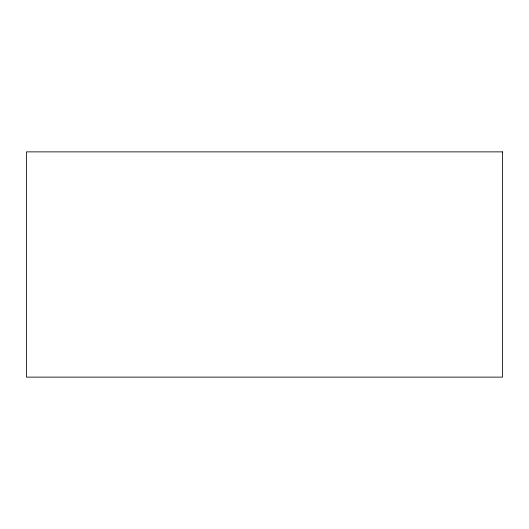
<?xml version="1.0" encoding="UTF-8"?>
<svg xmlns="http://www.w3.org/2000/svg" width="529" height="529" viewBox="0 0 529 529"><rect width="100%" height="100%" fill="white"/><g stroke="black" fill="none" stroke-linecap="round" stroke-linejoin="round"><path stroke-width="0.79" d="M502.55 151.869L26.45 151.869L26.45 377.131L502.55 377.131L502.55 151.869"/></g></svg>
